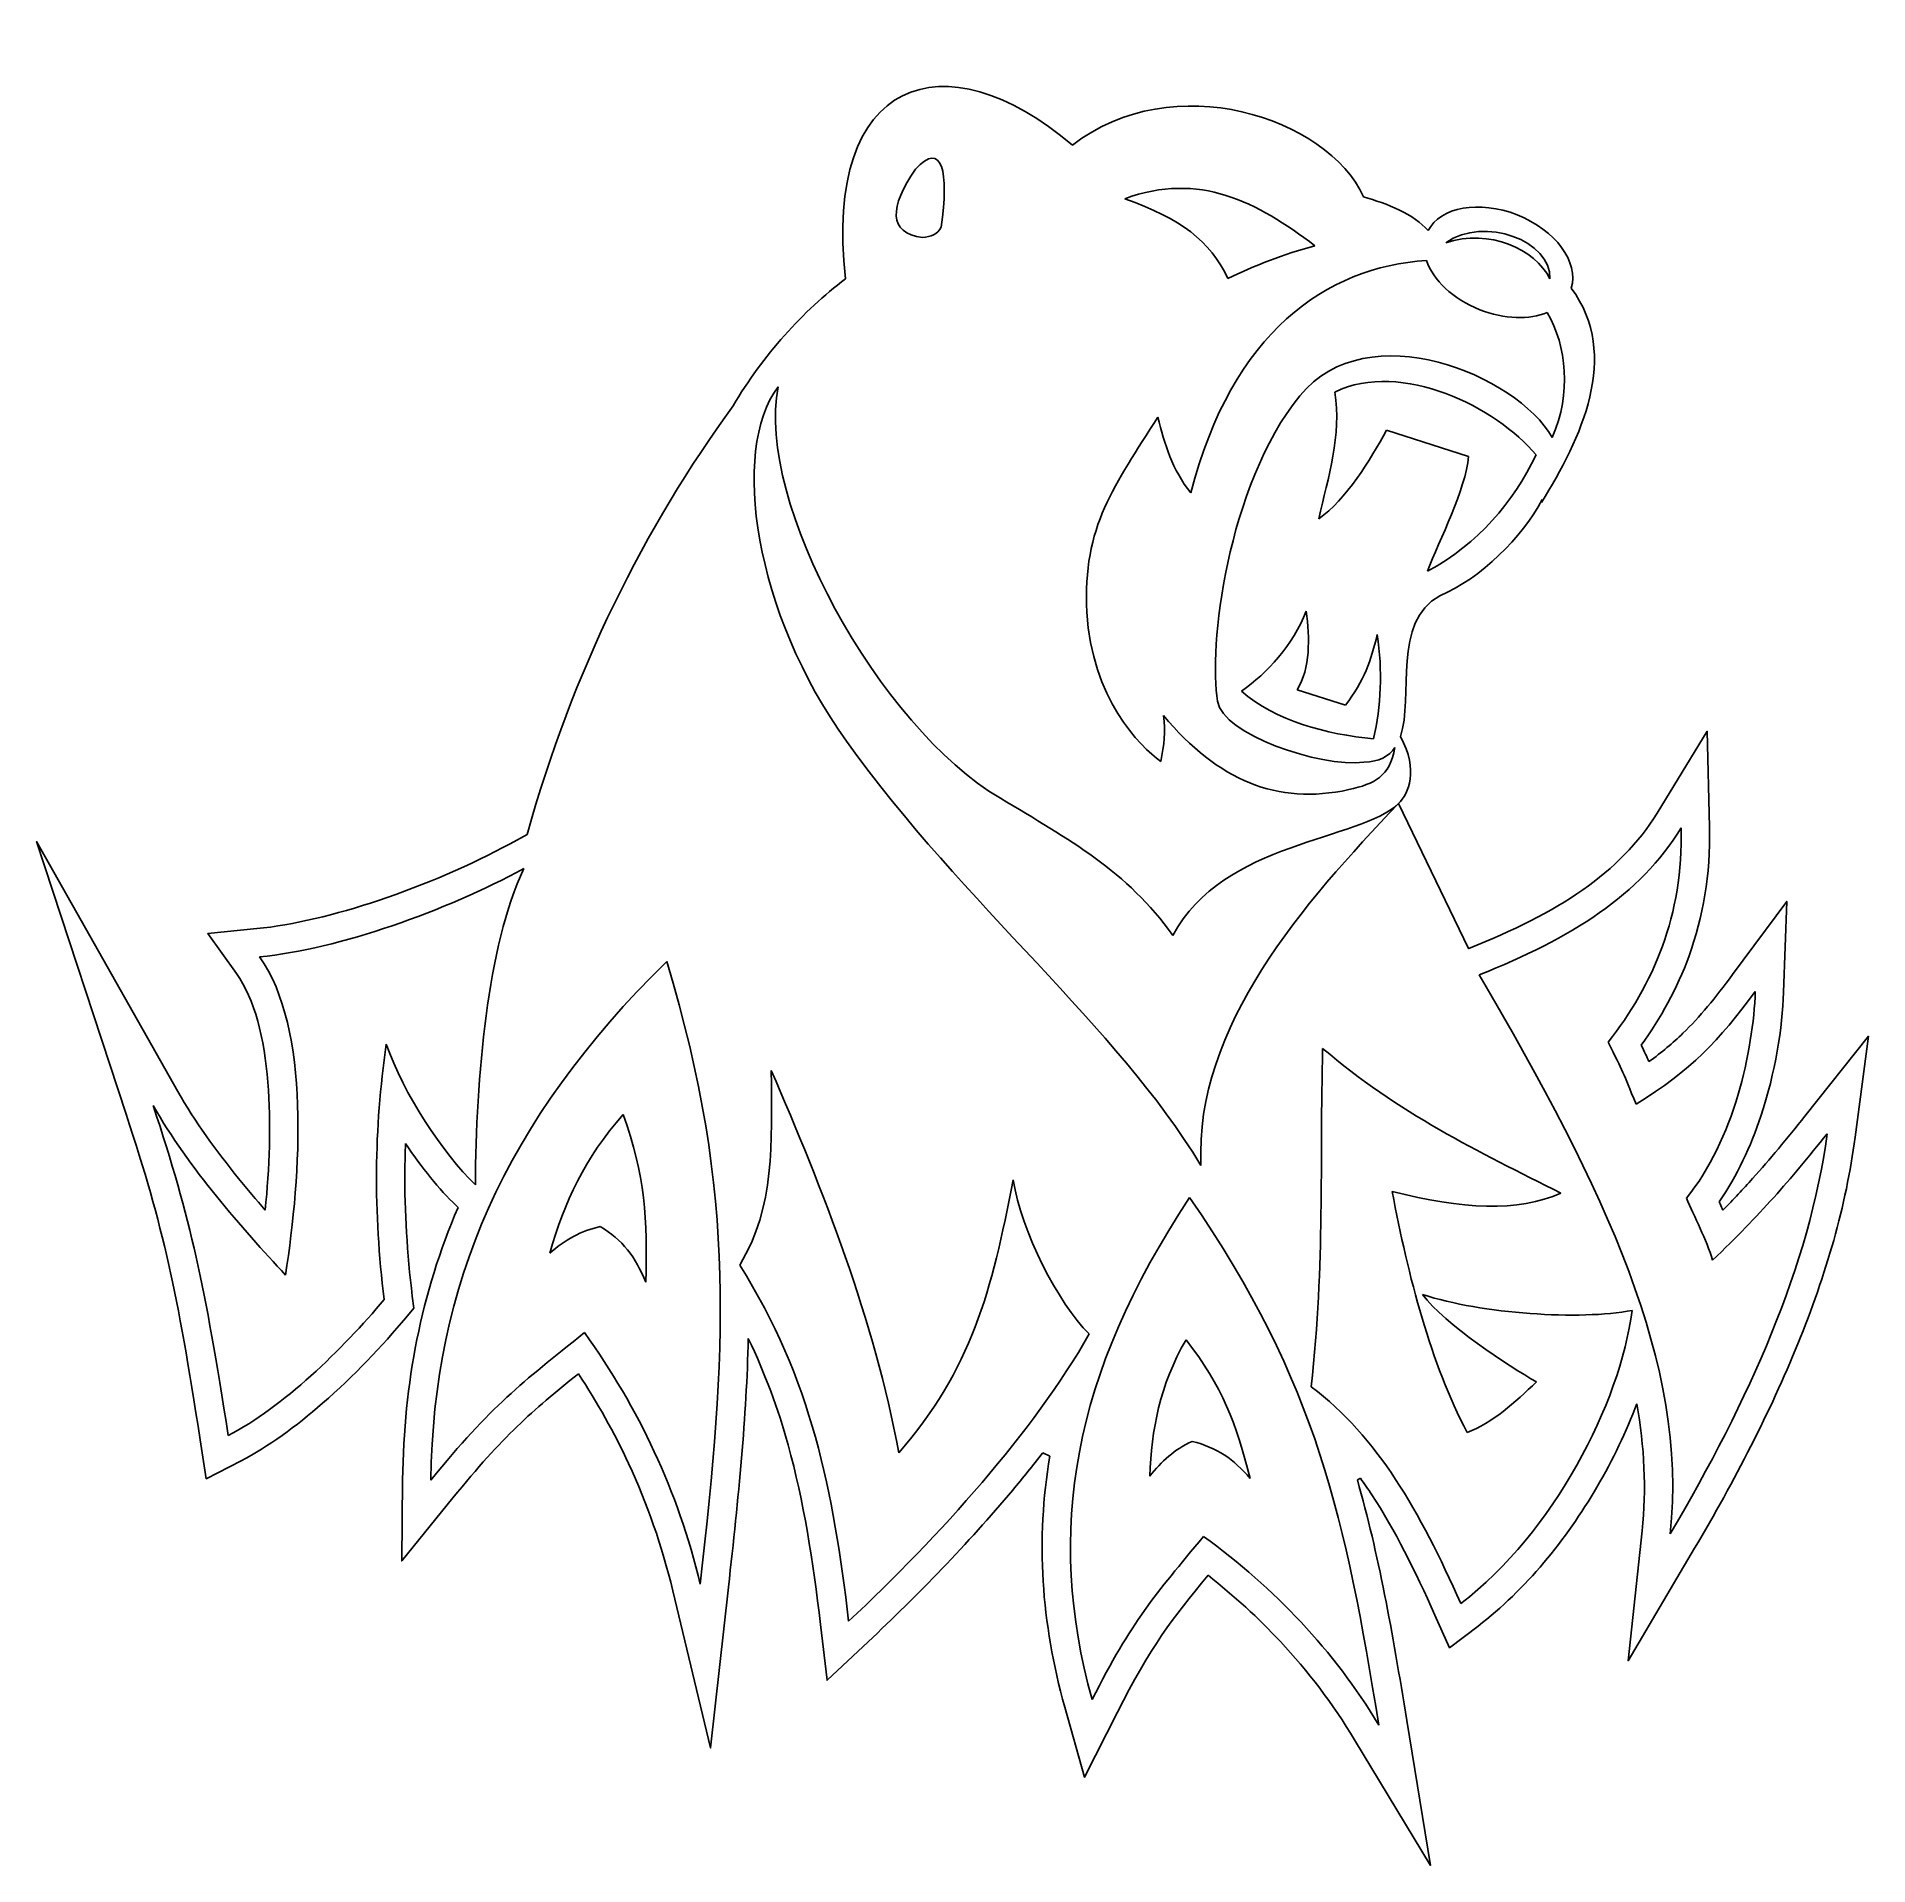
# Model space of a CAD drawing. Header units: millimetres. Extents: x 21 to 146, y 137 to 262.
import ezdxf

# ---------------------------------------------------------------- set-up
doc = ezdxf.new("R2010")
doc.units = ezdxf.units.MM
doc.layers.get('0').update_dxf_attribs({"linetype": 'CONTINUOUS'})

msp = doc.modelspace()

# ---------------------------------------------------------------- linework, layer by layer
at = {"color": 7}
for points in [[(118.489501, 233.763187), (112.895147, 235.545421)], [(106.790677, 217.805274), (110.07751, 216.739179)], [(131.387417, 209.360827), (134.81642, 214.965764), (134.972347, 208.398096)], [(113.708301, 210.013114), (118.497968, 200.103932), (118.514901, 200.110635)], [(26.713599, 188.775172), (20.594664, 207.414551), (30.247729, 190.325632)], [(52.975099, 207.271323), (54.128683, 207.897504)], [(136.549971, 198.323462), (140.251317, 203.329734), (140.036476, 197.110611)], [(34.256345, 198.399662), (32.300544, 201.131927), (35.647349, 201.462833)], [(141.495918, 188.645703), (145.834735, 194.104942), (144.929507, 187.190494)], [(49.407455, 182.401532), (49.256113, 182.545466)], [(135.631337, 182.785708), (135.702245, 182.631896)], [(46.281136, 176.321756), (46.380267, 175.504017), (45.840164, 174.854553)], [(34.585134, 165.070608), (32.194711, 163.839765), (31.780196, 166.499358)], [(89.874972, 165.388461), (89.386727, 165.611416)], [(49.051854, 162.528489), (45.555825, 158.219306), (45.618619, 163.763565)], [(111.107269, 163.868693), (110.894543, 163.761096)], [(133.954936, 159.088198), (129.41045, 151.387054), (130.362597, 160.278118)], [(67.894433, 156.419433), (66.674174, 145.433926), (64.089722, 156.184482)], [(119.144963, 153.764778), (117.2068, 152.276055), (116.204205, 154.51549)], [(77.440606, 152.687394), (74.638137, 150.06202), (74.189051, 153.877314)], [(94.485428, 147.867388), (92.23294, 143.42168), (90.893089, 148.223694)], [(114.275921, 147.298005), (115.886705, 137.396937), (110.70616, 145.986376)]]:
    msp.add_lwpolyline(points, dxfattribs=at)
for points in [[(75.894027, 245.896281), (74.350623, 259.692723), (82.671951, 262.471908), (91.416612, 255.04205)], [(91.416612, 255.04205), (98.257683, 260.387695), (108.847373, 256.976332), (111.316113, 251.515681)], [(80.679461, 253.404808), (82.511789, 255.403295), (82.995448, 253.212191), (82.434531, 249.445227)], [(81.161708, 248.729794), (78.80762, 249.051174), (78.896521, 250.818945), (80.679461, 253.404808)], [(107.99365, 248.168877), (104.004789, 251.189009), (100.100242, 253.250996), (95.000483, 251.386212)], [(95.000483, 251.386212), (98.855289, 249.97898), (100.796273, 248.558343), (102.042991, 245.918153)], [(111.316113, 251.515681), (112.912434, 251.059892), (114.792388, 250.318706), (115.729719, 249.206044)], [(115.729719, 249.206044), (116.572858, 250.81965), (119.226807, 251.307542), (121.826428, 250.279547)], [(82.434531, 249.445227), (82.182648, 248.911827), (81.729328, 248.824691), (81.161708, 248.729794)], [(124.05281, 245.914625), (124.184043, 248.493432), (119.577468, 250.240742), (116.935161, 248.375604)], [(116.935161, 248.375604), (119.922485, 249.353152), (123.057976, 247.954388), (124.05281, 245.914625)], [(121.826428, 250.279547), (124.453213, 249.240616), (126.061528, 247.034695), (125.524247, 245.271511)], [(102.042991, 245.918153), (103.863678, 246.817737), (105.851582, 247.596318), (107.99365, 248.168877)], [(99.512161, 231.266577), (102.32486, 242.257376), (108.775053, 246.724603), (115.624238, 247.160637)], [(115.624238, 247.160637), (116.072266, 245.835603), (117.415645, 244.527855), (119.263143, 243.797252)], [(68.208053, 237.211592), (70.236879, 240.657527), (73.000189, 243.733399), (75.894027, 245.896281)], [(125.524247, 245.271511), (128.932083, 240.627541), (126.168773, 234.974627), (123.486601, 230.60794)], [(124.22673, 235.065291), (121.752345, 239.330024), (111.620561, 243.566182), (106.961069, 237.915031)], [(119.263143, 243.797252), (120.950128, 243.129796), (122.660395, 243.101221), (123.883477, 243.604635)], [(123.883477, 243.604635), (125.213802, 241.268892), (125.540475, 238.098476), (124.22673, 235.065291)], [(109.352551, 238.165504), (113.921731, 240.390474), (120.416374, 237.094822), (123.12324, 233.867256)], [(71.291685, 238.515459), (68.004853, 234.184051), (69.693601, 222.997461), (75.96811, 214.277494)], [(86.485834, 210.387058), (78.212484, 215.228584), (69.721823, 230.665443), (71.291685, 238.515459)], [(108.251883, 229.495279), (108.896762, 232.328792), (109.838326, 235.206402), (109.352551, 238.165504)], [(54.128683, 207.897504), (57.243007, 219.095383), (62.188602, 228.950942), (68.208053, 237.211592)], [(106.961069, 237.915031), (101.959735, 231.694144), (100.713018, 220.609859), (101.332849, 217.024224)], [(92.406507, 223.117758), (92.079834, 229.010914), (94.34608, 231.808091), (97.248738, 236.439714)], [(97.248738, 236.439714), (97.734513, 234.578457), (98.226285, 232.871011), (99.512161, 231.266577)], [(112.895147, 235.545421), (111.763788, 233.534587), (110.137482, 230.799499), (108.251883, 229.495279)], [(123.12324, 233.867256), (121.485997, 230.568782), (119.222221, 227.828403), (115.69938, 225.912818)], [(115.69938, 225.912818), (116.501597, 228.071467), (118.315581, 231.478949), (118.489501, 233.763187)], [(123.53846, 230.811846), (122.132992, 228.216458), (119.376738, 225.424926), (116.532289, 224.229009)], [(123.486601, 230.60794), (123.512001, 230.674968), (123.528582, 230.742702), (123.53846, 230.811846)], [(116.532289, 224.229009), (113.2384, 222.437249), (114.768751, 217.333963), (113.840945, 214.608047)], [(97.456171, 212.898838), (96.016484, 213.93283), (92.732826, 217.224954), (92.406507, 223.117758)], [(102.972561, 217.71073), (104.749151, 218.930989), (106.490463, 220.874443), (107.4031, 223.178789)], [(107.4031, 223.178789), (107.656747, 221.318943), (107.670858, 219.286942), (106.790677, 217.805274)], [(110.07751, 216.739179), (111.382083, 218.415227), (111.813883, 219.807289), (112.258383, 221.576118)], [(112.258383, 221.576118), (112.620686, 219.09115), (112.523672, 216.680618), (112.005441, 214.44718)], [(101.332849, 217.024224), (101.68986, 214.724817), (108.28822, 212.503021), (111.349627, 212.843099)], [(112.005441, 214.44718), (108.791987, 214.744925), (105.274437, 215.684373), (102.972561, 217.71073)], [(97.636441, 216.037856), (97.799071, 214.915317), (97.683007, 214.027374), (97.456171, 212.898838)], [(110.311049, 210.969495), (105.412373, 209.897402), (101.371654, 211.589326), (97.636441, 216.037856)], [(75.96811, 214.277494), (84.141977, 202.918395), (94.389472, 194.87541), (100.204312, 185.269617)], [(113.840945, 214.608047), (115.105654, 212.238084), (114.412093, 210.751125), (113.708301, 210.013114)], [(113.467353, 213.846399), (113.075064, 211.835918), (112.108453, 211.389301), (110.311049, 210.969495)], [(111.349627, 212.843099), (112.397378, 212.875907), (113.052486, 213.250205), (113.467353, 213.846399)], [(98.283083, 200.997519), (95.149356, 205.396661), (91.183073, 207.561307), (86.485834, 210.387058)], [(113.70442, 210.012761), (111.071638, 207.464645), (101.723374, 207.473465), (98.283083, 200.997519)], [(100.204312, 185.269617), (99.738645, 194.734298), (107.272924, 203.280698), (113.70442, 210.012761)], [(126.313411, 204.121015), (128.424435, 205.603741), (130.133644, 207.311187), (131.387417, 209.360827)], [(119.227513, 198.306528), (125.482972, 200.777033), (130.235597, 203.76859), (133.03983, 208.352588)], [(133.03983, 208.352588), (133.181999, 202.370178), (131.132006, 197.623903), (128.042729, 193.706303)], [(134.972347, 208.398096), (135.049959, 205.149716), (134.530317, 202.2333), (133.571819, 199.595579)], [(43.967265, 203.397115), (47.144737, 204.458624), (50.320091, 205.829167), (52.975099, 207.271323)], [(35.837496, 199.532079), (41.253344, 200.067596), (48.569607, 202.672156), (53.902905, 205.568464)], [(53.902905, 205.568464), (51.39677, 200.260566), (50.639708, 191.260141), (50.5942, 183.951286)], [(35.647349, 201.462833), (38.115736, 201.706603), (41.030388, 202.415687), (43.967265, 203.397115)], [(118.514901, 200.110635), (121.514925, 201.295264), (124.136066, 202.592076), (126.313411, 204.121015)], [(37.610911, 177.769557), (38.683356, 184.673423), (39.334232, 194.647868), (35.837496, 199.532079)], [(63.675914, 199.226573), (52.539418, 188.270347), (47.702126, 176.989918), (47.55149, 163.748396)], [(65.969676, 156.631452), (67.722277, 172.404157), (68.553775, 183.097563), (63.675914, 199.226573)], [(133.571819, 199.595579), (132.759724, 197.360025), (131.640007, 195.337196), (130.306858, 193.490756)], [(36.400883, 190.961338), (36.157466, 193.948662), (35.523171, 196.63048), (34.256345, 198.399662)], [(132.287707, 160.073507), (133.531249, 171.687312), (127.83459, 183.596744), (119.227513, 198.306528)], [(133.157305, 194.310965), (134.326058, 195.443735), (135.361814, 196.716558), (136.549971, 198.323462)], [(129.955492, 189.448978), (133.722455, 191.794247), (135.607701, 193.795556), (138.103605, 197.171289)], [(138.103605, 197.171289), (137.963199, 193.104817), (136.627582, 186.991527), (133.396841, 183.033711)], [(140.036476, 197.110611), (139.952867, 194.700079), (139.478028, 191.619974), (138.484605, 188.636531)], [(130.834262, 192.367864), (131.711268, 193.006392), (132.464449, 193.639276), (133.157305, 194.310965)], [(44.503135, 193.571542), (43.65294, 187.705902), (43.619779, 182.123896), (44.350735, 176.093862)], [(50.5942, 183.951286), (48.362173, 186.076774), (45.669772, 190.167587), (44.503135, 193.571542)], [(108.522464, 193.275209), (108.320322, 185.222698), (108.676275, 178.800022), (107.745647, 170.120625)], [(124.810224, 183.382608), (119.203171, 186.182607), (113.631748, 188.886298), (108.522464, 193.275209)], [(128.042729, 193.706303), (129.094713, 191.60163), (129.029802, 191.704994), (129.955492, 189.448978)], [(130.306858, 193.490756), (130.529814, 193.036378), (130.68292, 192.711822), (130.834262, 192.367864)], [(70.821079, 191.763908), (70.857415, 186.682493), (71.090954, 182.514774), (68.672661, 178.449713)], [(79.537518, 165.620941), (77.896042, 174.62948), (74.319932, 183.707869), (70.821079, 191.763908)], [(36.225199, 182.213502), (36.507774, 185.067476), (36.631952, 188.127119), (36.400883, 190.961338)], [(33.695781, 166.795692), (32.081822, 177.160662), (31.174477, 181.413754), (28.560744, 189.375248)], [(28.560744, 189.375248), (30.996676, 185.063242), (34.661687, 180.979131), (37.610911, 177.769557)], [(30.247729, 190.325632), (31.397432, 188.28975), (32.862519, 186.277504), (34.397809, 184.382734)], [(29.610612, 178.561191), (28.874364, 181.830738), (28.006883, 184.835348), (26.713599, 188.775172)], [(55.672792, 179.263219), (56.664804, 182.696808), (58.079444, 185.817834), (60.694587, 188.743422)], [(60.694587, 188.743422), (62.200596, 184.61345), (62.383688, 181.570387), (62.24046, 177.281665)], [(138.484605, 188.636531), (137.797394, 186.572074), (136.860768, 184.542189), (135.631337, 182.785708)], [(137.92016, 184.372856), (139.117136, 185.706357), (140.22627, 187.047971), (141.495918, 188.645703)], [(45.817233, 186.772805), (45.792186, 186.140979), (45.777016, 185.509859), (45.772077, 184.879092)], [(49.256113, 182.545466), (48.13569, 183.612266), (46.92037, 185.113337), (45.817233, 186.772805)], [(143.011805, 187.440613), (141.835643, 178.456416), (137.653108, 169.165655), (132.287707, 160.073507)], [(135.181192, 178.782383), (138.482136, 181.957738), (140.414654, 184.172831), (143.011805, 187.440613)], [(144.929507, 187.190494), (144.316731, 182.512305), (142.9349, 177.786491), (141.016846, 173.069849)], [(34.397809, 184.382734), (34.996826, 183.643664), (35.611365, 182.917999), (36.225199, 182.213502)], [(45.772077, 184.879092), (45.749852, 182.111549), (45.921655, 179.287561), (46.281136, 176.321756)], [(87.362487, 184.288895), (85.892814, 176.667832), (84.515216, 171.301725), (79.537518, 165.620941)], [(92.567374, 173.741185), (90.407667, 175.871259), (87.94316, 180.73254), (87.362487, 184.288895)], [(135.895568, 182.213149), (136.616293, 182.95116), (137.27881, 183.658833), (137.92016, 184.372856)], [(99.426789, 183.070399), (91.410967, 171.008214), (89.570524, 160.160996), (92.757521, 148.73875)], [(112.36598, 146.986854), (110.091973, 160.96533), (108.204611, 170.358044), (99.426789, 183.070399)], [(113.280028, 183.496202), (118.039356, 182.250896), (121.893456, 182.077329), (124.810224, 183.382608)], [(118.397426, 167.003125), (115.928685, 171.720473), (114.36341, 177.666193), (113.280028, 183.496202)], [(133.396841, 183.033711), (133.922833, 181.798282), (134.7822, 180.1688), (135.181192, 178.782383)], [(45.618619, 163.763565), (45.693761, 170.380269), (46.89497, 176.529543), (49.407455, 182.401532)], [(135.702245, 182.631896), (135.766098, 182.49396), (135.831009, 182.35426), (135.895568, 182.213149)], [(59.136014, 181.08179), (57.835321, 180.823556), (56.700787, 180.163156), (55.672792, 179.263219)], [(62.24046, 177.281665), (61.541607, 179.002164), (60.642376, 180.199492), (59.136014, 181.08179)], [(31.780196, 166.499358), (30.982565, 171.622753), (30.358854, 175.238022), (29.610612, 178.561191)], [(68.672661, 178.449713), (73.56287, 170.694594), (75.075582, 162.925365), (76.11416, 154.096742)], [(44.350735, 176.093862), (41.538389, 172.712485), (37.385839, 168.695049), (33.695781, 166.795692)], [(129.685616, 175.353028), (126.108447, 174.664758), (119.429302, 175.115256), (115.341663, 176.438173)], [(115.341663, 176.438173), (116.861078, 174.411111), (121.280328, 171.514098), (123.143701, 170.463525)], [(117.970212, 155.303243), (124.347027, 160.202271), (128.844946, 168.965629), (129.685616, 175.353028)], [(45.840164, 174.854553), (44.251251, 172.944612), (42.254528, 170.841703), (40.151266, 169.006552)], [(47.55149, 163.748396), (51.68887, 168.847449), (53.741685, 170.38168), (58.053691, 173.832555)], [(58.053691, 173.832555), (61.774087, 168.622376), (64.424861, 163.057656), (65.969676, 156.631452)], [(69.251217, 173.430741), (69.135506, 168.091798), (68.586231, 162.645259), (67.894433, 156.419433)], [(71.973252, 166.160339), (71.285688, 168.62661), (70.408682, 171.039259), (69.251217, 173.430741)], [(76.11416, 154.096742), (82.334695, 159.923577), (88.745377, 167.039462), (92.567374, 173.741185)], [(96.708987, 164.005924), (96.80459, 167.193626), (97.387379, 170.213052), (99.180903, 173.348896)], [(99.180903, 173.348896), (101.677513, 170.154844), (102.620488, 167.581329), (103.561347, 163.859521)], [(141.016846, 173.069849), (139.116783, 168.396951), (136.68579, 163.715234), (133.954936, 159.088198)], [(57.636354, 171.019503), (54.462058, 168.472799), (52.500259, 166.778053), (49.051854, 162.528489)], [(61.068884, 164.876932), (60.082164, 167.002773), (58.937047, 169.040771), (57.636354, 171.019503)], [(123.143701, 170.463525), (121.66662, 169.057704), (120.105224, 167.643065), (118.397426, 167.003125)], [(107.745647, 170.120625), (112.302128, 166.707497), (115.145518, 161.613736), (117.970212, 155.303243)], [(40.151266, 169.006552), (38.330226, 167.417287), (36.415699, 166.012525), (34.585134, 165.070608)], [(130.002411, 168.971274), (129.288388, 167.07227), (128.371518, 165.139046), (127.280729, 163.272498)], [(130.362597, 160.278118), (130.668103, 163.13174), (130.525581, 166.016053), (130.002411, 168.971274)], [(74.189051, 153.877314), (73.678934, 158.213309), (73.056281, 162.275547), (71.973252, 166.160339)], [(89.386727, 165.611416), (88.723504, 164.756282), (88.03594, 163.905029), (87.32862, 163.060831)], [(90.893089, 148.223694), (89.279483, 154.006431), (88.894955, 159.657582), (89.874972, 165.388461)], [(99.601414, 166.391056), (98.408672, 165.860477), (97.476985, 165.023335), (96.708987, 164.005924)], [(103.561347, 163.859521), (102.45186, 165.173266), (101.280637, 165.989594), (99.601414, 166.391056)], [(64.089722, 156.184482), (63.352063, 159.253298), (62.343471, 162.131261), (61.068884, 164.876932)], [(87.32862, 163.060831), (84.267213, 159.405346), (80.826216, 155.858516), (77.440606, 152.687394)], [(110.894543, 163.761096), (112.353633, 158.691323), (113.27897, 153.428228), (114.275921, 147.298005)], [(111.885497, 162.737334), (111.631497, 163.124331), (111.372205, 163.501451), (111.107269, 163.868693)], [(127.280729, 163.272498), (125.174997, 159.668165), (122.39687, 156.263152), (119.144963, 153.764778)], [(116.204205, 154.51549), (114.836485, 157.570547), (113.464531, 160.331035), (111.885497, 162.737334)], [(92.757521, 148.73875), (95.476381, 154.104856), (97.076229, 155.910727), (100.378937, 159.900646)], [(100.378937, 159.900646), (105.289254, 156.302663), (109.254479, 152.146233), (112.36598, 146.986854)], [(100.687265, 157.235408), (98.228755, 154.259726), (96.755554, 152.347669), (94.485428, 147.867388)], [(105.629685, 152.710678), (104.121911, 154.324284), (102.475849, 155.823943), (100.687265, 157.235408)], [(110.70616, 145.986376), (109.21779, 148.454058), (107.529394, 150.677971), (105.629685, 152.710678)]]:
    msp.add_open_spline(points, degree=3, dxfattribs=at)

doc.saveas('drawing.dxf')
